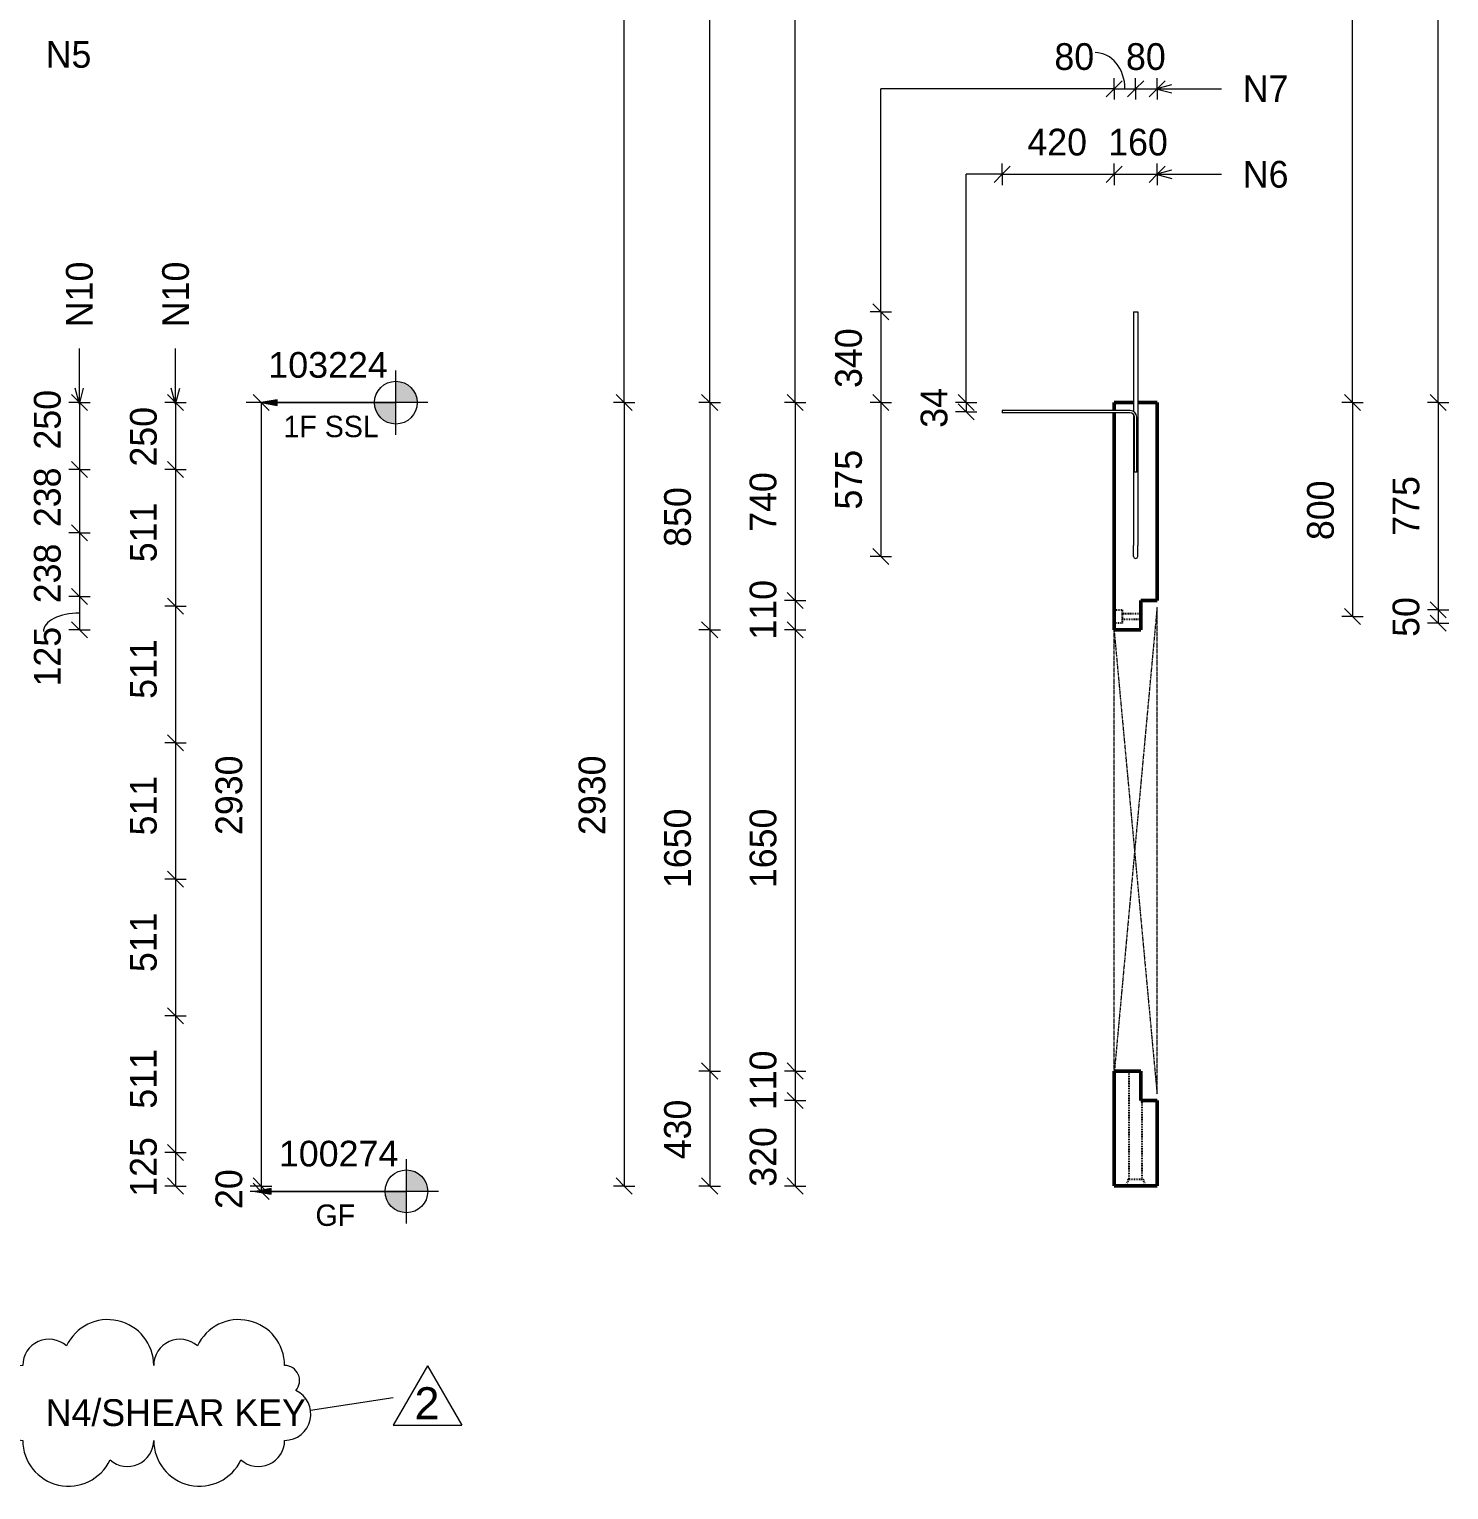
# Model space of a CAD drawing. Header units: millimetres. Extents: x 62878 to 76946, y 2133 to 10513.
# Drawn here: x 71218 to 76530, y 2133 to 7596 of the extents above; entities that cross this region are included whole.
import ezdxf

# ---------------------------------------------------------------- set-up
doc = ezdxf.new("R2010")
doc.units = ezdxf.units.MM
doc.linetypes.add('Dash', pattern=[6.36, 3.18, -3.18])
doc.linetypes.add('Overhead', pattern=[3.97, 2.38, -1.59])
for name, color, linetype, lineweight in [('A-ANNO-DIMS', 211, 'Continuous', 9), ('A-ANNO-DIMS-40', 211, 'Continuous', 9), ('A-DETL-MBND', 5, 'Continuous', 18), ('A-FLOR-OVHD', 1, 'Overhead', 18), ('A-WALL', 113, 'Continuous', 25), ('A-WALL-HDLN', 110, 'Dash', 25), ('G-ANNO-DIMS', 111, 'Continuous', 9), ('G-ANNO-REVC', 71, 'Continuous', 9), ('G-ANNO-REVC-IDEN', 71, 'Continuous', 9), ('G-ANNO-TEXT', 231, 'Continuous', 9), ('S-RBAR', 171, 'Continuous', 18)]:
    doc.layers.add(name, color=color, linetype=linetype, lineweight=lineweight)
doc.styles.add('Arial_1', font='arial.ttf', dxfattribs={"height": 96})
doc.styles.add('Arial_2', font='arial.ttf', dxfattribs={"height": 120})
doc.styles.add('Nirmala UI Semilight', font='NirmalaS.ttf', dxfattribs={"height": 100})
doc.styles.add('Nirmala UI Semilight_1', font='NirmalaS.ttf', dxfattribs={"height": 80})
doc.dimstyles.new('Diagonal_-_2_5mm_NI_UI', dxfattribs={"dimscale": 304.8, "dimtxt": 104.736395, "dimasz": 0.19685, "dimexe": 0.131234, "dimexo": 0.0625, "dimgap": 0.131234, "dimtad": 1, "dimdec": 4, "dimzin": 0, "dimdsep": 46, "dimtxsty": 'Nirmala UI Semilight', "dimblk1": 'OBLIQUE', "dimblk2": 'OBLIQUE', "dimsah": 1, "dimcen": 0.09, "dimazin": 0, "dimtfac": 1, "dimtdec": 4, "dimtix": 1, "dimtmove": 0, "dimatfit": 3, "dimfxl": 0.131234, "dimfxlon": 1, "dimtvp": 1, "dimtolj": 1, "dimtzin": 0, "dimarcsym": 2})
doc.dimstyles.new('Diagonal_-_2_5mm_NI_UI_1', dxfattribs={"dimscale": 304.8, "dimtxt": 104.736395, "dimasz": 0.19685, "dimexe": 0.131234, "dimexo": 0.0625, "dimgap": 0.131234, "dimtad": 1, "dimdec": 4, "dimzin": 0, "dimdsep": 46, "dimtxsty": 'Nirmala UI Semilight', "dimblk1": 'OBLIQUE', "dimblk2": 'OBLIQUE', "dimsah": 1, "dimcen": 0.09, "dimazin": 0, "dimtfac": 1, "dimtdec": 4, "dimtix": 1, "dimtmove": 1, "dimatfit": 3, "dimfxl": 0.131234, "dimfxlon": 1, "dimtvp": 1, "dimtolj": 1, "dimtzin": 0, "dimarcsym": 2})
doc.dimstyles.new('Diagonal_-_2_5mm_NI_UI_2', dxfattribs={"dimscale": 304.8, "dimtxt": 104.736395, "dimasz": 0.19685, "dimexe": 0.131234, "dimexo": 0.0625, "dimgap": 0.131234, "dimtad": 1, "dimdec": 4, "dimzin": 0, "dimdsep": 46, "dimtxsty": 'Nirmala UI Semilight', "dimblk1": 'OBLIQUE', "dimblk2": 'OBLIQUE', "dimsah": 1, "dimcen": 0.09, "dimazin": 0, "dimtfac": 1, "dimtdec": 4, "dimtix": 1, "dimtmove": 2, "dimatfit": 3, "dimfxl": 0.131234, "dimfxlon": 1, "dimtvp": 1, "dimtolj": 1, "dimtzin": 0, "dimarcsym": 2})

# ---------------------------------------------------------------- blocks, each defined once
blk = doc.blocks.new('DIMBLOCK74-Elevation Front')
at = {"layer": 'A-ANNO-DIMS-40'}
for p, q in [((71765.2, 6199.7), (71735.2, 6229.7)), ((71765.2, 6199.7), (71725.2, 6199.7)), ((71765.2, 6199.7), (71765.2, 5949.8)), ((71765.2, 6199.7), (71795.2, 6169.7)), ((71765.2, 6199.7), (71805.2, 6199.7)), ((71765.2, 5949.8), (71735.2, 5979.8)), ((71765.2, 5949.8), (71725.2, 5949.8)), ((71765.2, 5949.8), (71795.2, 5919.8)), ((71765.2, 5949.8), (71805.2, 5949.8))]:
    blk.add_line(p, q, dxfattribs=at)
at = {"layer": 'A-ANNO-DIMS-40', "color": 0, "insert": (71594.8, 5960.5), "char_height": 100, "width": 274.219, "attachment_point": 1, "rotation": 90, "line_spacing_factor": 1.142579, "style": 'Nirmala UI Semilight'}
blk.add_mtext('250', dxfattribs=at)
blk = doc.blocks.new('_Oblique')
at = {"color": 0, "linetype": 'ByBlock', "lineweight": -2}
blk.add_line((-0.5, -0.5), (0.5, 0.5), dxfattribs=at)
blk = doc.blocks.new('DIMBLOCK75-Elevation Front')
at = {"layer": 'A-ANNO-DIMS-40'}
for p, q in [((71765.2, 5949.8), (71735.2, 5979.8)), ((71765.2, 5949.8), (71725.2, 5949.8)), ((71765.2, 5949.8), (71765.2, 5438.8)), ((71765.2, 5949.8), (71795.2, 5919.8)), ((71765.2, 5949.8), (71805.2, 5949.8)), ((71765.2, 5438.8), (71735.2, 5468.8)), ((71765.2, 5438.8), (71725.2, 5438.8)), ((71765.2, 5438.8), (71795.2, 5408.8)), ((71765.2, 5438.8), (71805.2, 5438.8))]:
    blk.add_line(p, q, dxfattribs=at)
at = {"layer": 'A-ANNO-DIMS-40', "color": 0, "insert": (71594.8, 5602.8), "char_height": 100, "width": 219.375, "attachment_point": 1, "rotation": 90, "line_spacing_factor": 1.142579, "style": 'Nirmala UI Semilight'}
blk.add_mtext('511', dxfattribs=at)
blk = doc.blocks.new('DIMBLOCK76-Elevation Front')
at = {"layer": 'A-ANNO-DIMS-40'}
for p, q in [((71765.2, 5438.8), (71735.2, 5468.8)), ((71765.2, 5438.8), (71725.2, 5438.8)), ((71765.2, 5438.8), (71765.2, 4927.8)), ((71765.2, 5438.8), (71795.2, 5408.8)), ((71765.2, 5438.8), (71805.2, 5438.8)), ((71765.2, 4927.8), (71725.2, 4927.8)), ((71765.2, 4927.8), (71735.2, 4957.8)), ((71765.2, 4927.8), (71795.2, 4897.8)), ((71765.2, 4927.8), (71805.2, 4927.8))]:
    blk.add_line(p, q, dxfattribs=at)
at = {"layer": 'A-ANNO-DIMS-40', "color": 0, "insert": (71594.8, 5091.8), "char_height": 100, "width": 219.375, "attachment_point": 1, "rotation": 90, "line_spacing_factor": 1.142579, "style": 'Nirmala UI Semilight'}
blk.add_mtext('511', dxfattribs=at)
blk = doc.blocks.new('DIMBLOCK77-Elevation Front')
at = {"layer": 'A-ANNO-DIMS-40'}
for p, q in [((71765.2, 4927.8), (71725.2, 4927.8)), ((71765.2, 4927.8), (71735.2, 4957.8)), ((71765.2, 4927.8), (71765.2, 4416.8)), ((71765.2, 4927.8), (71795.2, 4897.8)), ((71765.2, 4927.8), (71805.2, 4927.8)), ((71765.2, 4416.8), (71735.2, 4446.8)), ((71765.2, 4416.8), (71725.2, 4416.8)), ((71765.2, 4416.8), (71795.2, 4386.8)), ((71765.2, 4416.8), (71805.2, 4416.8))]:
    blk.add_line(p, q, dxfattribs=at)
at = {"layer": 'A-ANNO-DIMS-40', "color": 0, "insert": (71594.8, 4580.8), "char_height": 100, "width": 219.375, "attachment_point": 1, "rotation": 90, "line_spacing_factor": 1.142579, "style": 'Nirmala UI Semilight'}
blk.add_mtext('511', dxfattribs=at)
blk = doc.blocks.new('DIMBLOCK78-Elevation Front')
at = {"layer": 'A-ANNO-DIMS-40'}
for p, q in [((71765.2, 4416.8), (71735.2, 4446.8)), ((71765.2, 4416.8), (71725.2, 4416.8)), ((71765.2, 4416.8), (71765.2, 3905.8)), ((71765.2, 4416.8), (71795.2, 4386.8)), ((71765.2, 4416.8), (71805.2, 4416.8)), ((71765.2, 3905.8), (71735.2, 3935.8)), ((71765.2, 3905.8), (71725.2, 3905.8)), ((71765.2, 3905.8), (71795.2, 3875.8)), ((71765.2, 3905.8), (71805.2, 3905.8))]:
    blk.add_line(p, q, dxfattribs=at)
at = {"layer": 'A-ANNO-DIMS-40', "color": 0, "insert": (71594.8, 4069.8), "char_height": 100, "width": 219.375, "attachment_point": 1, "rotation": 90, "line_spacing_factor": 1.142579, "style": 'Nirmala UI Semilight'}
blk.add_mtext('511', dxfattribs=at)
blk = doc.blocks.new('DIMBLOCK79-Elevation Front')
at = {"layer": 'A-ANNO-DIMS-40'}
for p, q in [((71765.2, 3905.8), (71735.2, 3935.8)), ((71765.2, 3905.8), (71725.2, 3905.8)), ((71765.2, 3905.8), (71765.2, 3394.8)), ((71765.2, 3905.8), (71795.2, 3875.8)), ((71765.2, 3905.8), (71805.2, 3905.8)), ((71765.2, 3394.8), (71725.2, 3394.8)), ((71765.2, 3394.8), (71735.2, 3424.8)), ((71765.2, 3394.8), (71795.2, 3364.8)), ((71765.2, 3394.8), (71805.2, 3394.8))]:
    blk.add_line(p, q, dxfattribs=at)
at = {"layer": 'A-ANNO-DIMS-40', "color": 0, "insert": (71594.8, 3558.8), "char_height": 100, "width": 219.375, "attachment_point": 1, "rotation": 90, "line_spacing_factor": 1.142579, "style": 'Nirmala UI Semilight'}
blk.add_mtext('511', dxfattribs=at)
blk = doc.blocks.new('DIMBLOCK80-Elevation Front')
at = {"layer": 'A-ANNO-DIMS-40'}
for p, q in [((71765.2, 3394.8), (71725.2, 3394.8)), ((71765.2, 3394.8), (71735.2, 3424.8)), ((71765.2, 3394.8), (71765.2, 3269.7)), ((71765.2, 3394.8), (71795.2, 3364.8)), ((71765.2, 3394.8), (71805.2, 3394.8)), ((71765.2, 3269.7), (71735.2, 3299.7)), ((71765.2, 3269.7), (71725.2, 3269.7)), ((71765.2, 3269.7), (71795.2, 3239.7)), ((71765.2, 3269.7), (71805.2, 3269.7))]:
    blk.add_line(p, q, dxfattribs=at)
at = {"layer": 'A-ANNO-DIMS-40', "color": 0, "insert": (71594.8, 3229.4), "char_height": 100, "width": 246.797, "attachment_point": 1, "rotation": 90, "line_spacing_factor": 1.142579, "style": 'Nirmala UI Semilight'}
blk.add_mtext('125', dxfattribs=at)
blk = doc.blocks.new('DIMBLOCK81-Elevation Front')
at = {"layer": 'A-ANNO-DIMS-40'}
for p, q in [((71405.8, 6199.7), (71375.8, 6229.7)), ((71405.8, 6199.7), (71365.8, 6199.7)), ((71405.8, 6199.7), (71405.8, 5949.8)), ((71405.8, 6199.7), (71435.8, 6169.7)), ((71405.8, 6199.7), (71445.8, 6199.7)), ((71405.8, 5949.8), (71375.8, 5979.8)), ((71405.8, 5949.8), (71365.8, 5949.8)), ((71405.8, 5949.8), (71435.8, 5919.8)), ((71405.8, 5949.8), (71445.8, 5949.8))]:
    blk.add_line(p, q, dxfattribs=at)
at = {"layer": 'A-ANNO-DIMS-40', "color": 0, "insert": (71235.3, 6024.1), "char_height": 100, "width": 274.219, "attachment_point": 1, "rotation": 90, "line_spacing_factor": 1.142579, "style": 'Nirmala UI Semilight'}
blk.add_mtext('250', dxfattribs=at)
blk = doc.blocks.new('DIMBLOCK82-Elevation Front')
at = {"layer": 'A-ANNO-DIMS-40'}
for p, q in [((71405.8, 5949.8), (71375.8, 5979.8)), ((71405.8, 5949.8), (71365.8, 5949.8)), ((71405.8, 5949.8), (71405.8, 5712.3)), ((71405.8, 5949.8), (71435.8, 5919.8)), ((71405.8, 5949.8), (71445.8, 5949.8)), ((71405.8, 5712.3), (71375.8, 5742.3)), ((71405.8, 5712.3), (71365.8, 5712.3)), ((71405.8, 5712.3), (71435.8, 5682.3)), ((71405.8, 5712.3), (71445.8, 5712.3))]:
    blk.add_line(p, q, dxfattribs=at)
at = {"layer": 'A-ANNO-DIMS-40', "color": 0, "insert": (71235.3, 5733.9), "char_height": 100, "width": 274.219, "attachment_point": 1, "rotation": 90, "line_spacing_factor": 1.142579, "style": 'Nirmala UI Semilight'}
blk.add_mtext('238', dxfattribs=at)
blk = doc.blocks.new('DIMBLOCK83-Elevation Front')
at = {"layer": 'A-ANNO-DIMS-40'}
for p, q in [((71405.8, 5712.3), (71375.8, 5742.3)), ((71405.8, 5712.3), (71365.8, 5712.3)), ((71405.8, 5712.3), (71405.8, 5474.8)), ((71405.8, 5712.3), (71435.8, 5682.3)), ((71405.8, 5712.3), (71445.8, 5712.3)), ((71405.8, 5474.8), (71365.8, 5474.8)), ((71405.8, 5474.8), (71375.8, 5504.8)), ((71405.8, 5474.8), (71435.8, 5444.8)), ((71405.8, 5474.8), (71445.8, 5474.8))]:
    blk.add_line(p, q, dxfattribs=at)
at = {"layer": 'A-ANNO-DIMS-40', "color": 0, "insert": (71235.3, 5449.2), "char_height": 100, "width": 274.219, "attachment_point": 1, "rotation": 90, "line_spacing_factor": 1.142579, "style": 'Nirmala UI Semilight'}
blk.add_mtext('238', dxfattribs=at)
blk = doc.blocks.new('DIMBLOCK84-Elevation Front')
at = {"layer": 'A-ANNO-DIMS-40'}
for p, q in [((71405.8, 5474.8), (71365.8, 5474.8)), ((71405.8, 5474.8), (71375.8, 5504.8)), ((71405.8, 5474.8), (71405.8, 5349.8)), ((71405.8, 5474.8), (71435.8, 5444.8)), ((71405.8, 5474.8), (71445.8, 5474.8)), ((71405.8, 5349.8), (71375.8, 5379.8)), ((71405.8, 5349.8), (71365.8, 5349.8)), ((71405.8, 5349.8), (71435.8, 5319.8)), ((71405.8, 5349.8), (71445.8, 5349.8))]:
    blk.add_line(p, q, dxfattribs=at)
blk.add_ellipse((71405.8, 5343.6), major_axis=(135.2, 0), ratio=0.50795, start_param=1.570796, end_param=3.141593, dxfattribs=at)
at = {"layer": 'A-ANNO-DIMS-40', "color": 0, "insert": (71235.3, 5137.9), "char_height": 100, "width": 246.797, "attachment_point": 1, "rotation": 90, "line_spacing_factor": 1.142579, "style": 'Nirmala UI Semilight'}
blk.add_mtext('125', dxfattribs=at)
blk = doc.blocks.new('DIMBLOCK85-Elevation Front')
at = {"layer": 'A-ANNO-DIMS-40'}
for p, q in [((72085.2, 6199.7), (72055.2, 6229.7)), ((72085.2, 6199.7), (72045.2, 6199.7)), ((72085.2, 6199.7), (72085.2, 3269.7)), ((72085.2, 6199.7), (72115.2, 6169.7)), ((72085.2, 6199.7), (72125.2, 6199.7)), ((72085.2, 3269.7), (72055.2, 3299.7)), ((72085.2, 3269.7), (72045.2, 3269.7)), ((72085.2, 3269.7), (72115.2, 3239.7)), ((72085.2, 3269.7), (72125.2, 3269.7))]:
    blk.add_line(p, q, dxfattribs=at)
at = {"layer": 'A-ANNO-DIMS-40', "color": 0, "insert": (71914.8, 4582.4), "char_height": 100, "width": 365.625, "attachment_point": 1, "rotation": 90, "line_spacing_factor": 1.142579, "style": 'Nirmala UI Semilight'}
blk.add_mtext('2930', dxfattribs=at)
blk = doc.blocks.new('DIMBLOCK86-Elevation Front')
at = {"layer": 'A-ANNO-DIMS-40'}
for p, q in [((72085.2, 3269.7), (72055.2, 3299.7)), ((72085.2, 3249.7), (72055.2, 3279.7)), ((72085.2, 3269.7), (72045.2, 3269.7)), ((72085.2, 3249.7), (72045.2, 3249.7)), ((72085.2, 3269.7), (72085.2, 3249.7)), ((72085.2, 3269.7), (72115.2, 3239.7)), ((72085.2, 3269.7), (72125.2, 3269.7)), ((72085.2, 3249.7), (72115.2, 3219.7)), ((72085.2, 3249.7), (72125.2, 3249.7))]:
    blk.add_line(p, q, dxfattribs=at)
at = {"layer": 'A-ANNO-DIMS-40', "color": 0, "insert": (71914.8, 3183.6), "char_height": 100, "width": 182.813, "attachment_point": 1, "rotation": 90, "line_spacing_factor": 1.142579, "style": 'Nirmala UI Semilight'}
blk.add_mtext('20', dxfattribs=at)
blk = doc.blocks.new('Spot Elevations - M_Spot Elevation - Target Filled-10609-Elevation Front')
at = {"layer": 'G-ANNO-DIMS'}
h = blk.add_hatch(color=256, dxfattribs=at)
edge = h.paths.add_edge_path()
edge.add_line((72589.8, 6199.7), (72669.8, 6199.7))
edge.add_arc((72589.8, 6199.7), 80, 0, 90)
edge.add_line((72589.8, 6279.7), (72589.8, 6199.7))
h = blk.add_hatch(color=256, dxfattribs=at)
edge = h.paths.add_edge_path()
edge.add_line((72589.8, 6199.7), (72509.8, 6199.7))
edge.add_arc((72589.8, 6199.7), 80, 180, 270)
edge.add_line((72589.8, 6119.7), (72589.8, 6199.7))
for p, q in [((72589.8, 6079.7), (72589.8, 6319.7)), ((72709.8, 6199.7), (72029.8, 6199.7))]:
    blk.add_line(p, q, dxfattribs=at)
blk.add_circle((72589.8, 6199.7), 80, dxfattribs=at)
blk = doc.blocks.new('Family - ___-5357887-Elevation Front')
at = {"layer": 'G-ANNO-REVC'}
for centre, radius, start, end in [((71512.1, 2598.4), 171.5, 0, 154.7912), ((72002.1, 2598.4), 171.5, 0, 154.7912), ((71291.6, 2598.4), 98, 48.1897, 180), ((71781.6, 2598.4), 98, 48.1897, 180), ((71193.6, 2500.4), 98, 90, 244.7912), ((72173.6, 2542.4), 56, 318.1897, 90), ((72173.6, 2416.4), 98, 270, 64.7912), ((71193.6, 2374.4), 56, 138.1897, 270), ((71365.1, 2318.4), 171.5, 180, 334.7912), ((71585.6, 2318.4), 98, 228.1897, 0), ((71855.1, 2318.4), 171.5, 180, 334.7912), ((72075.6, 2318.4), 98, 228.1897, 0)]:
    blk.add_arc(centre, radius, start, end, dxfattribs=at)
blk = doc.blocks.new('M_Revision Tag - M_Revision Tag-33754-Elevation Front')
at = {"layer": 'G-ANNO-REVC-IDEN'}
for p, q in [((72244.7, 9084.3), (72116.3, 8862.1)), ((72244.7, 9084.3), (72373, 8862.1)), ((72116.3, 8862.1), (72373, 8862.1))]:
    blk.add_line(p, q, dxfattribs=at)
blk = doc.blocks.new('DIMBLOCK102-Elevation Right')
at = {"layer": 'A-ANNO-DIMS-40'}
for p, q in [((75278.3, 7373.6), (75278.3, 7413.6)), ((75278.3, 7373.6), (75308.3, 7403.6)), ((75358.3, 7373.6), (75358.3, 7413.6)), ((75358.3, 7373.6), (75388.3, 7403.6)), ((75278.3, 7373.6), (75248.3, 7343.6)), ((75278.3, 7373.6), (75358.3, 7373.6)), ((75278.3, 7373.6), (75278.3, 7333.6)), ((75358.3, 7373.6), (75328.3, 7343.6)), ((75358.3, 7373.6), (75358.3, 7333.6))]:
    blk.add_line(p, q, dxfattribs=at)
blk.add_ellipse((75206.6, 7373.6), major_axis=(0, 135.2), ratio=0.826292, start_param=4.712389, end_param=6.283185, dxfattribs=at)
at = {"layer": 'A-ANNO-DIMS-40', "color": 0, "insert": (75054.2, 7544.1), "char_height": 100, "width": 182.813, "attachment_point": 1, "line_spacing_factor": 1.142579, "style": 'Nirmala UI Semilight'}
blk.add_mtext('80', dxfattribs=at)
blk = doc.blocks.new('DIMBLOCK103-Elevation Right')
at = {"layer": 'A-ANNO-DIMS-40'}
for p, q in [((75358.3, 7373.6), (75358.3, 7413.6)), ((75358.3, 7373.6), (75388.3, 7403.6)), ((75438.3, 7373.6), (75438.3, 7413.6)), ((75438.3, 7373.6), (75468.3, 7403.6)), ((75358.3, 7373.6), (75328.3, 7343.6)), ((75358.3, 7373.6), (75438.3, 7373.6)), ((75358.3, 7373.6), (75358.3, 7333.6)), ((75438.3, 7373.6), (75408.3, 7343.6)), ((75438.3, 7373.6), (75438.3, 7333.6))]:
    blk.add_line(p, q, dxfattribs=at)
at = {"layer": 'A-ANNO-DIMS-40', "color": 0, "insert": (75322.1, 7544.1), "char_height": 100, "width": 182.813, "attachment_point": 1, "line_spacing_factor": 1.142579, "style": 'Nirmala UI Semilight'}
blk.add_mtext('80', dxfattribs=at)
blk = doc.blocks.new('DIMBLOCK104-Elevation Right')
at = {"layer": 'A-ANNO-DIMS-40'}
for p, q in [((74858.3, 7053.6), (74828.3, 7023.6)), ((74858.3, 7053.6), (74858.3, 7093.6)), ((74858.3, 7053.6), (74888.3, 7083.6)), ((74858.3, 7053.6), (75278.3, 7053.6)), ((74858.3, 7053.6), (74858.3, 7013.6)), ((75278.3, 7053.6), (75248.3, 7023.6)), ((75278.3, 7053.6), (75278.3, 7093.6)), ((75278.3, 7053.6), (75308.3, 7083.6)), ((75278.3, 7053.6), (75278.3, 7013.6))]:
    blk.add_line(p, q, dxfattribs=at)
at = {"layer": 'A-ANNO-DIMS-40', "color": 0, "insert": (74953.1, 7224.1), "char_height": 100, "width": 276.504, "attachment_point": 1, "line_spacing_factor": 1.142579, "style": 'Nirmala UI Semilight'}
blk.add_mtext('420', dxfattribs=at)
blk = doc.blocks.new('DIMBLOCK105-Elevation Right')
at = {"layer": 'A-ANNO-DIMS-40'}
for p, q in [((75278.3, 7053.6), (75248.3, 7023.6)), ((75278.3, 7053.6), (75278.3, 7093.6)), ((75278.3, 7053.6), (75308.3, 7083.6)), ((75278.3, 7053.6), (75438.3, 7053.6)), ((75278.3, 7053.6), (75278.3, 7013.6)), ((75438.3, 7053.6), (75408.3, 7023.6)), ((75438.3, 7053.6), (75438.3, 7093.6)), ((75438.3, 7053.6), (75468.3, 7083.6)), ((75438.3, 7053.6), (75438.3, 7013.6))]:
    blk.add_line(p, q, dxfattribs=at)
at = {"layer": 'A-ANNO-DIMS-40', "color": 0, "insert": (75255.5, 7224.1), "char_height": 100, "width": 246.797, "attachment_point": 1, "line_spacing_factor": 1.142579, "style": 'Nirmala UI Semilight'}
blk.add_mtext('160', dxfattribs=at)
blk = doc.blocks.new('DIMBLOCK106-Elevation Right')
at = {"layer": 'A-ANNO-DIMS-40'}
for p, q in [((73444.2, 6199.7), (73414.2, 6229.7)), ((73444.2, 6199.7), (73404.2, 6199.7)), ((73444.2, 6199.7), (73444.2, 3269.7)), ((73444.2, 6199.7), (73474.2, 6169.7)), ((73444.2, 6199.7), (73484.2, 6199.7)), ((73444.2, 3269.7), (73414.2, 3299.7)), ((73444.2, 3269.7), (73404.2, 3269.7)), ((73444.2, 3269.7), (73474.2, 3239.7)), ((73444.2, 3269.7), (73484.2, 3269.7))]:
    blk.add_line(p, q, dxfattribs=at)
at = {"layer": 'A-ANNO-DIMS-40', "color": 0, "insert": (73273.7, 4582.4), "char_height": 100, "width": 365.625, "attachment_point": 1, "rotation": 90, "line_spacing_factor": 1.142579, "style": 'Nirmala UI Semilight'}
blk.add_mtext('2930', dxfattribs=at)
blk = doc.blocks.new('DIMBLOCK107-Elevation Right')
at = {"layer": 'A-ANNO-DIMS-40'}
for p, q in [((73764.2, 6199.7), (73734.2, 6229.7)), ((73764.2, 6199.7), (73724.2, 6199.7)), ((73764.2, 6199.7), (73764.2, 5349.7)), ((73764.2, 6199.7), (73794.2, 6169.7)), ((73764.2, 6199.7), (73804.2, 6199.7)), ((73764.2, 5349.7), (73734.2, 5379.7)), ((73764.2, 5349.7), (73724.2, 5349.7)), ((73764.2, 5349.7), (73794.2, 5319.7)), ((73764.2, 5349.7), (73804.2, 5349.7))]:
    blk.add_line(p, q, dxfattribs=at)
at = {"layer": 'A-ANNO-DIMS-40', "color": 0, "insert": (73593.7, 5660.5), "char_height": 100, "width": 274.219, "attachment_point": 1, "rotation": 90, "line_spacing_factor": 1.142579, "style": 'Nirmala UI Semilight'}
blk.add_mtext('850', dxfattribs=at)
blk = doc.blocks.new('DIMBLOCK108-Elevation Right')
at = {"layer": 'A-ANNO-DIMS-40'}
for p, q in [((73764.2, 5349.7), (73734.2, 5379.7)), ((73764.2, 5349.7), (73724.2, 5349.7)), ((73764.2, 5349.7), (73764.2, 3699.8)), ((73764.2, 5349.7), (73794.2, 5319.7)), ((73764.2, 5349.7), (73804.2, 5349.7)), ((73764.2, 3699.8), (73734.2, 3729.8)), ((73764.2, 3699.8), (73724.2, 3699.8)), ((73764.2, 3699.8), (73794.2, 3669.8)), ((73764.2, 3699.8), (73804.2, 3699.8))]:
    blk.add_line(p, q, dxfattribs=at)
at = {"layer": 'A-ANNO-DIMS-40', "color": 0, "insert": (73593.7, 4383.8), "char_height": 100, "width": 338.203, "attachment_point": 1, "rotation": 90, "line_spacing_factor": 1.142579, "style": 'Nirmala UI Semilight'}
blk.add_mtext('1650', dxfattribs=at)
blk = doc.blocks.new('DIMBLOCK109-Elevation Right')
at = {"layer": 'A-ANNO-DIMS-40'}
for p, q in [((73764.2, 3699.8), (73734.2, 3729.8)), ((73764.2, 3699.8), (73724.2, 3699.8)), ((73764.2, 3699.8), (73764.2, 3269.7)), ((73764.2, 3699.8), (73794.2, 3669.8)), ((73764.2, 3699.8), (73804.2, 3699.8)), ((73764.2, 3269.7), (73734.2, 3299.7)), ((73764.2, 3269.7), (73724.2, 3269.7)), ((73764.2, 3269.7), (73794.2, 3239.7)), ((73764.2, 3269.7), (73804.2, 3269.7))]:
    blk.add_line(p, q, dxfattribs=at)
at = {"layer": 'A-ANNO-DIMS-40', "color": 0, "insert": (73593.7, 3369.5), "char_height": 100, "width": 276.504, "attachment_point": 1, "rotation": 90, "line_spacing_factor": 1.142579, "style": 'Nirmala UI Semilight'}
blk.add_mtext('430', dxfattribs=at)
blk = doc.blocks.new('DIMBLOCK110-Elevation Right')
at = {"layer": 'A-ANNO-DIMS-40'}
for p, q in [((74084.2, 6199.7), (74054.2, 6229.7)), ((74084.2, 6199.7), (74044.2, 6199.7)), ((74084.2, 6199.7), (74084.2, 5459.7)), ((74084.2, 6199.7), (74114.2, 6169.7)), ((74084.2, 6199.7), (74124.2, 6199.7)), ((74084.2, 5459.7), (74054.2, 5489.7)), ((74084.2, 5459.7), (74044.2, 5459.7)), ((74084.2, 5459.7), (74114.2, 5429.7)), ((74084.2, 5459.7), (74124.2, 5459.7))]:
    blk.add_line(p, q, dxfattribs=at)
at = {"layer": 'A-ANNO-DIMS-40', "color": 0, "insert": (73913.7, 5716.4), "char_height": 100, "width": 271.934, "attachment_point": 1, "rotation": 90, "line_spacing_factor": 1.142579, "style": 'Nirmala UI Semilight'}
blk.add_mtext('740', dxfattribs=at)
blk = doc.blocks.new('DIMBLOCK111-Elevation Right')
at = {"layer": 'A-ANNO-DIMS-40'}
for p, q in [((74084.2, 5459.7), (74054.2, 5489.7)), ((74084.2, 5459.7), (74044.2, 5459.7)), ((74084.2, 5459.7), (74084.2, 5349.7)), ((74084.2, 5459.7), (74114.2, 5429.7)), ((74084.2, 5459.7), (74124.2, 5459.7)), ((74084.2, 5349.7), (74054.2, 5379.7)), ((74084.2, 5349.7), (74044.2, 5349.7)), ((74084.2, 5349.7), (74114.2, 5319.7)), ((74084.2, 5349.7), (74124.2, 5349.7))]:
    blk.add_line(p, q, dxfattribs=at)
at = {"layer": 'A-ANNO-DIMS-40', "color": 0, "insert": (73913.7, 5313.3), "char_height": 100, "width": 219.375, "attachment_point": 1, "rotation": 90, "line_spacing_factor": 1.142579, "style": 'Nirmala UI Semilight'}
blk.add_mtext('110', dxfattribs=at)
blk = doc.blocks.new('DIMBLOCK112-Elevation Right')
at = {"layer": 'A-ANNO-DIMS-40'}
for p, q in [((74084.2, 5349.7), (74054.2, 5379.7)), ((74084.2, 5349.7), (74044.2, 5349.7)), ((74084.2, 5349.7), (74084.2, 3699.8)), ((74084.2, 5349.7), (74114.2, 5319.7)), ((74084.2, 5349.7), (74124.2, 5349.7)), ((74084.2, 3699.8), (74054.2, 3729.8)), ((74084.2, 3699.8), (74044.2, 3699.8)), ((74084.2, 3699.8), (74114.2, 3669.8)), ((74084.2, 3699.8), (74124.2, 3699.8))]:
    blk.add_line(p, q, dxfattribs=at)
at = {"layer": 'A-ANNO-DIMS-40', "color": 0, "insert": (73913.7, 4383.8), "char_height": 100, "width": 338.203, "attachment_point": 1, "rotation": 90, "line_spacing_factor": 1.142579, "style": 'Nirmala UI Semilight'}
blk.add_mtext('1650', dxfattribs=at)
blk = doc.blocks.new('DIMBLOCK113-Elevation Right')
at = {"layer": 'A-ANNO-DIMS-40'}
for p, q in [((74084.2, 3699.8), (74054.2, 3729.8)), ((74084.2, 3699.8), (74044.2, 3699.8)), ((74084.2, 3699.8), (74084.2, 3589.8)), ((74084.2, 3699.8), (74114.2, 3669.8)), ((74084.2, 3699.8), (74124.2, 3699.8)), ((74084.2, 3589.8), (74054.2, 3619.8)), ((74084.2, 3589.8), (74044.2, 3589.8)), ((74084.2, 3589.8), (74114.2, 3559.8)), ((74084.2, 3589.8), (74124.2, 3589.8))]:
    blk.add_line(p, q, dxfattribs=at)
at = {"layer": 'A-ANNO-DIMS-40', "color": 0, "insert": (73913.7, 3553.3), "char_height": 100, "width": 219.375, "attachment_point": 1, "rotation": 90, "line_spacing_factor": 1.142579, "style": 'Nirmala UI Semilight'}
blk.add_mtext('110', dxfattribs=at)
blk = doc.blocks.new('DIMBLOCK114-Elevation Right')
at = {"layer": 'A-ANNO-DIMS-40'}
for p, q in [((74084.2, 3589.8), (74054.2, 3619.8)), ((74084.2, 3589.8), (74044.2, 3589.8)), ((74084.2, 3589.8), (74084.2, 3269.7)), ((74084.2, 3589.8), (74114.2, 3559.8)), ((74084.2, 3589.8), (74124.2, 3589.8)), ((74084.2, 3269.7), (74054.2, 3299.7)), ((74084.2, 3269.7), (74044.2, 3269.7)), ((74084.2, 3269.7), (74114.2, 3239.7)), ((74084.2, 3269.7), (74124.2, 3269.7))]:
    blk.add_line(p, q, dxfattribs=at)
at = {"layer": 'A-ANNO-DIMS-40', "color": 0, "insert": (73913.7, 3266.9), "char_height": 100, "width": 274.219, "attachment_point": 1, "rotation": 90, "line_spacing_factor": 1.142579, "style": 'Nirmala UI Semilight'}
blk.add_mtext('320', dxfattribs=at)
blk = doc.blocks.new('DIMBLOCK115-Elevation Right')
at = {"layer": 'A-ANNO-DIMS-40'}
for p, q in [((74724.2, 6199.7), (74694.2, 6229.7)), ((74724.2, 6199.7), (74684.2, 6199.7)), ((74724.2, 6165.7), (74694.2, 6195.7)), ((74724.2, 6199.7), (74724.2, 6165.7)), ((74724.2, 6199.7), (74754.2, 6169.7)), ((74724.2, 6199.7), (74764.2, 6199.7)), ((74724.2, 6165.7), (74684.2, 6165.7)), ((74724.2, 6165.7), (74754.2, 6135.7)), ((74724.2, 6165.7), (74764.2, 6165.7))]:
    blk.add_line(p, q, dxfattribs=at)
at = {"layer": 'A-ANNO-DIMS-40', "color": 0, "insert": (74553.7, 6105.6), "char_height": 100, "width": 185.098, "attachment_point": 1, "rotation": 90, "line_spacing_factor": 1.142579, "style": 'Nirmala UI Semilight'}
blk.add_mtext('34', dxfattribs=at)
blk = doc.blocks.new('DIMBLOCK118-Elevation Right')
at = {"layer": 'A-ANNO-DIMS-40'}
for p, q in [((76170.2, 6199.7), (76140.2, 6229.7)), ((76170.2, 6199.7), (76130.2, 6199.7)), ((76170.2, 6199.7), (76170.2, 5399.7)), ((76170.2, 6199.7), (76200.2, 6169.7)), ((76170.2, 6199.7), (76210.2, 6199.7)), ((76170.2, 5399.7), (76140.2, 5429.7)), ((76170.2, 5399.7), (76130.2, 5399.7)), ((76170.2, 5399.7), (76200.2, 5369.7)), ((76170.2, 5399.7), (76210.2, 5399.7))]:
    blk.add_line(p, q, dxfattribs=at)
at = {"layer": 'A-ANNO-DIMS-40', "color": 0, "insert": (75999.7, 5685.5), "char_height": 100, "width": 274.219, "attachment_point": 1, "rotation": 90, "line_spacing_factor": 1.142579, "style": 'Nirmala UI Semilight'}
blk.add_mtext('800', dxfattribs=at)
blk = doc.blocks.new('DIMBLOCK119-Elevation Right')
at = {"layer": 'A-ANNO-DIMS-40'}
for p, q in [((76490.2, 6199.7), (76460.2, 6229.7)), ((76490.2, 6199.7), (76450.2, 6199.7)), ((76490.2, 6199.7), (76490.2, 5424.7)), ((76490.2, 6199.7), (76520.2, 6169.7)), ((76490.2, 6199.7), (76530.2, 6199.7)), ((76490.2, 5424.7), (76450.2, 5424.7)), ((76490.2, 5424.7), (76460.2, 5454.7)), ((76490.2, 5424.7), (76520.2, 5394.7)), ((76490.2, 5424.7), (76530.2, 5424.7))]:
    blk.add_line(p, q, dxfattribs=at)
at = {"layer": 'A-ANNO-DIMS-40', "color": 0, "insert": (76319.7, 5701.8), "char_height": 100, "width": 265.078, "attachment_point": 1, "rotation": 90, "line_spacing_factor": 1.142579, "style": 'Nirmala UI Semilight'}
blk.add_mtext('775', dxfattribs=at)
blk = doc.blocks.new('DIMBLOCK120-Elevation Right')
at = {"layer": 'A-ANNO-DIMS-40'}
for p, q in [((76490.2, 5424.7), (76450.2, 5424.7)), ((76490.2, 5424.7), (76460.2, 5454.7)), ((76490.2, 5424.7), (76490.2, 5374.7)), ((76490.2, 5424.7), (76520.2, 5394.7)), ((76490.2, 5424.7), (76530.2, 5424.7)), ((76490.2, 5374.7), (76450.2, 5374.7)), ((76490.2, 5374.7), (76460.2, 5404.7)), ((76490.2, 5374.7), (76520.2, 5344.7)), ((76490.2, 5374.7), (76530.2, 5374.7))]:
    blk.add_line(p, q, dxfattribs=at)
at = {"layer": 'A-ANNO-DIMS-40', "color": 0, "insert": (76319.7, 5323.6), "char_height": 100, "width": 182.813, "attachment_point": 1, "rotation": 90, "line_spacing_factor": 1.142579, "style": 'Nirmala UI Semilight'}
blk.add_mtext('50', dxfattribs=at)
blk = doc.blocks.new('DIMBLOCK121-Elevation Right')
at = {"layer": 'A-ANNO-DIMS-40'}
for p, q in [((74404.2, 6539.8), (74374.2, 6569.8)), ((74404.2, 6539.8), (74364.2, 6539.8)), ((74404.2, 6539.8), (74404.2, 6199.7)), ((74404.2, 6539.8), (74434.2, 6509.8)), ((74404.2, 6539.8), (74444.2, 6539.8)), ((74404.2, 6199.7), (74374.2, 6229.7)), ((74404.2, 6199.7), (74364.2, 6199.7)), ((74404.2, 6199.7), (74434.2, 6169.7)), ((74404.2, 6199.7), (74444.2, 6199.7))]:
    blk.add_line(p, q, dxfattribs=at)
at = {"layer": 'A-ANNO-DIMS-40', "color": 0, "insert": (74233.7, 6254.5), "char_height": 100, "width": 276.504, "attachment_point": 1, "rotation": 90, "line_spacing_factor": 1.142579, "style": 'Nirmala UI Semilight'}
blk.add_mtext('340', dxfattribs=at)
blk = doc.blocks.new('DIMBLOCK122-Elevation Right')
at = {"layer": 'A-ANNO-DIMS-40'}
for p, q in [((74404.2, 6199.7), (74374.2, 6229.7)), ((74404.2, 6199.7), (74364.2, 6199.7)), ((74404.2, 6199.7), (74404.2, 5624.7)), ((74404.2, 6199.7), (74434.2, 6169.7)), ((74404.2, 6199.7), (74444.2, 6199.7)), ((74404.2, 5624.7), (74374.2, 5654.7)), ((74404.2, 5624.7), (74364.2, 5624.7)), ((74404.2, 5624.7), (74434.2, 5594.7)), ((74404.2, 5624.7), (74444.2, 5624.7))]:
    blk.add_line(p, q, dxfattribs=at)
at = {"layer": 'A-ANNO-DIMS-40', "color": 0, "insert": (74233.7, 5799.9), "char_height": 100, "width": 269.649, "attachment_point": 1, "rotation": 90, "line_spacing_factor": 1.142579, "style": 'Nirmala UI Semilight'}
blk.add_mtext('575', dxfattribs=at)

msp = doc.modelspace()

# ---------------------------------------------------------------- hatches: boundary and pattern name
at = {"layer": 'G-ANNO-DIMS'}
for points in [[(72085.23195, 6199.75), (72145.23195, 6189.17038), (72145.23195, 6210.32962)], [(72063.04259, 3249.75), (72123.04259, 3239.17038), (72123.04259, 3260.32962)]]:
    msp.add_hatch(color=256, dxfattribs=at).paths.add_polyline_path(points)

# ---------------------------------------------------------------- linework, layer by layer
at = {"layer": 'A-DETL-MBND'}
for p, q in [((73444.18834, 6199.75), (73444.18834, 8653.60264)), ((73764.18834, 6199.75), (73764.18834, 8653.60264)), ((74084.18834, 6199.75), (74084.18834, 8333.60264)), ((76490.19567, 6199.75), (76490.19567, 8019.75)), ((76170.19567, 6199.75), (76170.19567, 7699.75)), ((74404.18834, 6539.75), (74404.18834, 7373.60264)), ((75278.3034, 7373.60264), (74404.18834, 7373.60264)), ((74724.18834, 6199.75), (74724.18834, 7053.60264)), ((74858.3034, 7053.60264), (74724.18834, 7053.60264)), ((75350.3034, 6539.75), (75366.3034, 6539.75)), ((72085.23195, 6199.75), (72223.04259, 6199.75)), ((72063.04259, 3249.75), (72223.04259, 3249.75))]:
    msp.add_line(p, q, dxfattribs=at)
at = {"layer": 'A-FLOR-OVHD'}
for p, q in [((75438.3034, 5434.75), (75277.14011, 3682.5049)), ((75438.3034, 3614.75), (75438.3034, 5434.75)), ((75277.14011, 5352.29177), (75438.3034, 3614.75)), ((75277.14011, 5352.29177), (75277.14011, 3682.5049))]:
    msp.add_line(p, q, dxfattribs=at)
at = {"layer": 'A-WALL', "lineweight": 50}
for p, q in [((75278.3034, 6199.75), (75278.3034, 6169.75)), ((75350.3034, 6199.75), (75278.3034, 6199.75)), ((75438.3034, 6199.75), (75366.3034, 6199.75)), ((75438.3034, 5459.75), (75438.3034, 6199.75)), ((75278.3034, 6161.75), (75278.3034, 5349.75)), ((75378.3034, 5349.75), (75378.3034, 5459.75)), ((75378.3034, 5459.75), (75438.3034, 5459.75)), ((75278.3034, 5349.75), (75378.3034, 5349.75)), ((75278.3034, 3699.75), (75278.3034, 3269.75)), ((75378.3034, 3699.75), (75278.3034, 3699.75)), ((75378.3034, 3589.75), (75378.3034, 3699.75)), ((75438.3034, 3589.75), (75378.3034, 3589.75)), ((75438.3034, 3269.75), (75438.3034, 3589.75)), ((75278.3034, 3269.75), (75438.3034, 3269.75))]:
    msp.add_line(p, q, dxfattribs=at)
at = {"layer": 'A-WALL-HDLN'}
for p, q in [((75278.3034, 5424.75), (75308.3034, 5424.75)), ((75308.3034, 5424.75), (75308.3034, 5409.79961)), ((75378.3034, 5409.75), (75308.3034, 5409.75)), ((75308.3034, 5409.75), (75308.3034, 5389.75)), ((75308.3034, 5374.75), (75278.3034, 5374.75)), ((75308.3034, 5389.75), (75378.3034, 5389.75)), ((75308.3034, 5389.70039), (75308.3034, 5374.75)), ((75333.3034, 3699.75), (75333.3034, 3294.75)), ((75383.3034, 3294.75), (75383.3034, 3589.75)), ((75330.8034, 3294.75), (75320.8034, 3269.75)), ((75330.8034, 3294.75), (75333.25379, 3294.75)), ((75333.3034, 3294.75), (75383.3034, 3294.75)), ((75383.35301, 3294.75), (75385.8034, 3294.75)), ((75385.8034, 3294.75), (75395.8034, 3269.75))]:
    msp.add_line(p, q, dxfattribs=at)
at = {"layer": 'G-ANNO-DIMS'}
for p, q in [((72145.23195, 6210.32962), (72085.23195, 6199.75)), ((72085.23195, 6199.75), (72145.23195, 6189.17038)), ((72085.23195, 6199.75), (72167.64457, 6199.75)), ((72145.23195, 6189.17038), (72145.23195, 6210.32962)), ((72167.64457, 6199.75), (72589.79154, 6199.75)), ((72123.04259, 3260.32962), (72063.04259, 3249.75)), ((72063.04259, 3249.75), (72123.04259, 3239.17038)), ((72063.04259, 3249.75), (72167.37323, 3249.75)), ((72123.04259, 3239.17038), (72123.04259, 3260.32962)), ((72167.37323, 3249.75), (72629.17432, 3249.75))]:
    msp.add_line(p, q, dxfattribs=at)
at = {"layer": 'G-ANNO-REVC-IDEN'}
msp.add_line((72270.50537, 2431.21272), (72579.44814, 2478.60141), dxfattribs=at)
at = {"layer": 'G-ANNO-TEXT', "color": 7}
for p, q in [((75434.10843, 7373.90025), (75494.10843, 7389.9772)), ((75434.10843, 7373.90025), (75494.10843, 7357.8233)), ((75434.10843, 7373.90025), (75679.34051, 7373.90025)), ((75434.10843, 7053.90025), (75494.10843, 7069.9772)), ((75434.10843, 7053.90025), (75494.10843, 7037.8233)), ((75434.10843, 7053.90025), (75679.34051, 7053.90025)), ((71405.35639, 6193.90083), (71405.35639, 6401.88643)), ((71765.35639, 6193.90083), (71765.35639, 6401.88643)), ((71405.35639, 6193.90083), (71389.27943, 6253.90083)), ((71405.35639, 6193.90083), (71421.43334, 6253.90083)), ((71765.35639, 6193.90083), (71749.27943, 6253.90083)), ((71765.35639, 6193.90083), (71781.43334, 6253.90083))]:
    msp.add_line(p, q, dxfattribs=at)
at = {"layer": 'S-RBAR'}
for p, q in [((75350.3034, 6539.75), (75350.3034, 6166.53461)), ((75350.3034, 6539.75), (75366.3034, 6539.75)), ((75366.3034, 6539.75), (75366.3034, 5664.75)), ((75338.3034, 6169.75), (74858.3034, 6169.75)), ((74858.3034, 6169.75), (74858.3034, 6161.75)), ((75338.3034, 6161.75), (74858.3034, 6161.75)), ((75350.3034, 6156.16932), (75350.3034, 5664.75)), ((75354.3034, 5939.75), (75354.3034, 6145.75)), ((75362.3034, 5939.75), (75362.3034, 6145.75)), ((75362.3034, 5939.75), (75354.3034, 5939.75)), ((75350.3034, 5624.75), (75350.3034, 5664.75)), ((75366.3034, 5624.75), (75366.3034, 5664.75))]:
    msp.add_line(p, q, dxfattribs=at)
for centre, radius, start, end in [((75338.3034, 6145.75), 24, 360, 90), ((75338.3034, 6145.75), 16, 0, 90), ((75358.3034, 5624.75), 8, 180, 195), ((75358.3034, 5624.75), 8, 180, 0)]:
    msp.add_arc(centre, radius, start, end, dxfattribs=at)

# ---------------------------------------------------------------- block references
at = {"layer": 'G-ANNO-DIMS'}
for p in [(0, 0), (39.38278, -2950)]:
    msp.add_blockref('Spot Elevations - M_Spot Elevation - Target Filled-10609-Elevation Front', p, dxfattribs=at)
at = {"layer": 'G-ANNO-REVC'}
msp.add_blockref('Family - ___-5357887-Elevation Front', (0, 0), dxfattribs=at)
at = {"layer": 'G-ANNO-REVC-IDEN'}
msp.add_blockref('M_Revision Tag - M_Revision Tag-33754-Elevation Front', (463.10519, -6487.2344), dxfattribs=at)

# ---------------------------------------------------------------- texts
at = {"layer": 'G-ANNO-REVC-IDEN', "insert": (72659.6645, 2517.06861), "char_height": 120, "width": 115.443, "attachment_point": 1, "style": 'Arial_2'}
msp.add_mtext('2', dxfattribs=at)
at = {"layer": 'G-ANNO-TEXT', "color": 7, "attachment_point": 1}
for s, insert, char_height, width, style in [('N5', (71279.40771, 7552.36839), 100, 214.85225, 'Nirmala UI Semilight'), ('N7', (75759.34051, 7423.90025), 100, 211.6455, 'Nirmala UI Semilight'), ('N6', (75759.34051, 7103.90025), 100, 214.85225, 'Nirmala UI Semilight'), ('1F SSL', (72169.07402, 6150.51661), 80, 362.36275, 'Nirmala UI Semilight_1'), ('GF', (72289.07402, 3200.51661), 80, 160.3375, 'Nirmala UI Semilight_1'), ('N4/SHEAR KEY', (71279.40771, 2472.17193), 100, 1103.122, 'Nirmala UI Semilight')]:
    msp.add_mtext(s, dxfattribs=dict(at, insert=insert, char_height=char_height, width=width, style=style))
at = {"layer": 'G-ANNO-TEXT', "color": 7, "char_height": 100, "width": 278.98725, "attachment_point": 1, "rotation": 90, "style": 'Nirmala UI Semilight'}
for insert in [(71355.35639, 6481.88643), (71715.35639, 6481.88643)]:
    msp.add_mtext('N10', dxfattribs=dict(at, insert=insert))

# ---------------------------------------------------------------- dimensions: what is measured, and where the dimension line sits
at = {"layer": 'A-ANNO-DIMS'}
dim = msp.add_linear_dim(base=(75358.3034, 7373.60264), p1=(75278.3034, 7333.60264), p2=(75358.3034, 7333.60264), dimstyle='Diagonal_-_2_5mm_NI_UI_1', override={"dimpost": '<>', "dimfxl": 80}, dxfattribs=at)
dim.commit()
dim.dimension.update_dxf_attribs({"geometry": 'DIMBLOCK102-Elevation Right', "text_midpoint": (75145.63881, 7477.40475), "dimtype": 160})
for base, p1, p2, override, picture, middle in [((75438.3034, 7373.60264), (75358.3034, 7333.60264), (75438.3034, 7333.60264), {"dimpost": '<>', "dimfxl": 80}, 'DIMBLOCK103-Elevation Right', (75398.3034, 7465.27628)), ((75278.3034, 7053.60264), (74858.3034, 7013.60264), (75278.3034, 7013.60264), {"dimpost": '<>', "dimfxl": 420}, 'DIMBLOCK104-Elevation Right', (75068.3034, 7145.27628)), ((75438.3034, 7053.60264), (75278.3034, 7013.60264), (75438.3034, 7013.60264), {"dimpost": '<>', "dimfxl": 160}, 'DIMBLOCK105-Elevation Right', (75358.3034, 7145.59009))]:
    dim = msp.add_linear_dim(base=base, p1=p1, p2=p2, dimstyle='Diagonal_-_2_5mm_NI_UI', override=override, dxfattribs=at)
    dim.commit()
    dim.dimension.update_dxf_attribs({"geometry": picture, "text_midpoint": middle})
for base, p1, p2, override, picture, middle in [((74404.18834, 6199.75), (74444.18834, 6539.75), (74444.18834, 6199.75), {"dimpost": '<>', "dimfxl": 340}, 'DIMBLOCK121-Elevation Right', (74312.47984, 6369.75)), ((74724.18834, 6165.75), (74764.18834, 6199.75), (74764.18834, 6165.75), {"dimpost": '<>', "dimfxl": 34}, 'DIMBLOCK115-Elevation Right', (74632.47984, 6182.75)), ((71765.23195, 5949.75), (71725.23195, 6199.75), (71725.23195, 5949.75), {"dimpost": '<>', "dimfxl": 250}, 'DIMBLOCK74-Elevation Front', (71673.55831, 6074.75)), ((72085.23195, 3269.75), (72045.23195, 6199.75), (72045.23195, 3269.75), {"dimpost": '<>', "dimfxl": 2930}, 'DIMBLOCK85-Elevation Front', (71993.52344, 4734.75)), ((73444.18834, 3269.75), (73484.18834, 6199.75), (73484.18834, 3269.75), {"dimpost": '<>', "dimfxl": 2930}, 'DIMBLOCK106-Elevation Right', (73352.47984, 4734.75)), ((73764.18834, 5349.75), (73804.18834, 6199.75), (73804.18834, 5349.75), {"dimpost": '<>', "dimfxl": 850}, 'DIMBLOCK107-Elevation Right', (73672.5147, 5774.75)), ((74084.18834, 5459.75), (74124.18834, 6199.75), (74124.18834, 5459.75), {"dimpost": '<>', "dimfxl": 740}, 'DIMBLOCK110-Elevation Right', (73992.5147, 5829.75)), ((74404.18834, 5624.75), (74444.18834, 6199.75), (74444.18834, 5624.75), {"dimpost": '<>', "dimfxl": 575}, 'DIMBLOCK122-Elevation Right', (74313.35152, 5912.25)), ((76170.19567, 5399.75), (76130.19567, 6199.75), (76130.19567, 5399.75), {"dimpost": '<>', "dimfxl": 800}, 'DIMBLOCK118-Elevation Right', (76078.52203, 5799.75)), ((76490.19567, 5424.75), (76450.19567, 6199.75), (76450.19567, 5424.75), {"dimpost": '<>', "dimfxl": 775}, 'DIMBLOCK119-Elevation Right', (76399.35885, 5812.25)), ((71765.23195, 5438.75), (71725.23195, 5949.75), (71725.23195, 5438.75), {"dimpost": '<>', "dimfxl": 511}, 'DIMBLOCK75-Elevation Front', (71673.27937, 5694.25)), ((74084.18834, 5349.75), (74124.18834, 5459.75), (74124.18834, 5349.75), {"dimpost": '<>', "dimfxl": 110}, 'DIMBLOCK111-Elevation Right', (73992.23576, 5404.75)), ((71765.23195, 4927.75), (71725.23195, 5438.75), (71725.23195, 4927.75), {"dimpost": '<>', "dimfxl": 511}, 'DIMBLOCK76-Elevation Front', (71673.27937, 5183.25)), ((76490.19567, 5374.75), (76450.19567, 5424.75), (76450.19567, 5374.75), {"dimpost": '<>', "dimfxl": 50}, 'DIMBLOCK120-Elevation Right', (76398.52203, 5399.75)), ((73764.18834, 3699.75), (73804.18834, 5349.75), (73804.18834, 3699.75), {"dimpost": '<>', "dimfxl": 1650}, 'DIMBLOCK108-Elevation Right', (73672.2009, 4524.75)), ((74084.18834, 3699.75), (74124.18834, 5349.75), (74124.18834, 3699.75), {"dimpost": '<>', "dimfxl": 1650}, 'DIMBLOCK112-Elevation Right', (73992.2009, 4524.75)), ((71765.23195, 4416.75), (71725.23195, 4927.75), (71725.23195, 4416.75), {"dimpost": '<>', "dimfxl": 511}, 'DIMBLOCK77-Elevation Front', (71673.27937, 4672.25)), ((71765.23195, 3905.75), (71725.23195, 4416.75), (71725.23195, 3905.75), {"dimpost": '<>', "dimfxl": 511}, 'DIMBLOCK78-Elevation Front', (71673.27937, 4161.25)), ((71765.23195, 3394.75), (71725.23195, 3905.75), (71725.23195, 3394.75), {"dimpost": '<>', "dimfxl": 511}, 'DIMBLOCK79-Elevation Front', (71673.27937, 3650.25)), ((74084.18834, 3589.75), (74124.18834, 3699.75), (74124.18834, 3589.75), {"dimpost": '<>', "dimfxl": 110}, 'DIMBLOCK113-Elevation Right', (73992.23576, 3644.75)), ((73764.18834, 3269.75), (73804.18834, 3699.75), (73804.18834, 3269.75), {"dimpost": '<>', "dimfxl": 430}, 'DIMBLOCK109-Elevation Right', (73672.47984, 3484.75)), ((71765.23195, 3269.75), (71725.23195, 3394.75), (71725.23195, 3269.75), {"dimpost": '<>', "dimfxl": 125}, 'DIMBLOCK80-Elevation Front', (71673.27937, 3332.25)), ((72085.23195, 3249.75), (72045.23195, 3269.75), (72125.23195, 3249.75), {"dimpost": '<>', "dimfxl": 82.462113}, 'DIMBLOCK86-Elevation Front', (71993.55831, 3259.75))]:
    dim = msp.add_linear_dim(base=base, p1=p1, p2=p2, angle=90, dimstyle='Diagonal_-_2_5mm_NI_UI', override=override, dxfattribs=at)
    dim.commit()
    dim.dimension.update_dxf_attribs({"geometry": picture, "text_midpoint": middle})
for base, p1, p2, dimstyle, override, picture, middle in [((71405.80012, 5949.75), (71365.80012, 6199.75), (71365.80012, 5949.75), 'Diagonal_-_2_5mm_NI_UI_2', {"dimpost": '<>', "dimfxl": 250}, 'DIMBLOCK81-Elevation Front', (71301.99802, 6161.17394)), ((71405.80012, 5712.25), (71365.80012, 5949.75), (71365.80012, 5712.25), 'Diagonal_-_2_5mm_NI_UI_2', {"dimpost": '<>', "dimfxl": 237.5}, 'DIMBLOCK82-Elevation Front', (71301.99802, 5871.04487)), ((71405.80012, 5474.75), (71365.80012, 5712.25), (71365.80012, 5474.75), 'Diagonal_-_2_5mm_NI_UI_2', {"dimpost": '<>', "dimfxl": 237.5}, 'DIMBLOCK83-Elevation Front', (71301.99802, 5586.35572)), ((71405.80012, 5349.75), (71365.80012, 5474.75), (71365.80012, 5349.75), 'Diagonal_-_2_5mm_NI_UI_1', {"dimpost": '<>', "dimfxl": 125}, 'DIMBLOCK84-Elevation Front', (71301.99802, 5261.30197)), ((74084.18834, 3269.75), (74124.18834, 3589.75), (74124.18834, 3269.75), 'Diagonal_-_2_5mm_NI_UI_2', {"dimpost": '<>', "dimfxl": 320}, 'DIMBLOCK114-Elevation Right', (73980.38624, 3403.98566))]:
    dim = msp.add_linear_dim(base=base, p1=p1, p2=p2, angle=90, dimstyle=dimstyle, override=override, dxfattribs=at)
    dim.commit()
    dim.dimension.update_dxf_attribs({"geometry": picture, "text_midpoint": middle, "dimtype": 160, "text_rotation": 90})

# ---------------------------------------------------------------- next in the draw order: texts
at = {"layer": 'G-ANNO-DIMS', "char_height": 96, "width": 535.9465296, "attachment_point": 1, "line_spacing_factor": 0.941778, "style": 'Arial_1', "bg_fill": 3, "box_fill_scale": 0, "bg_fill_color": 256, "bg_fill_true_color": 3254780160, "bg_fill_transparency": 256}
for s, insert in [('103224', (72112.48049, 6388.90058)), ('100274', (72151.86327, 3438.90058))]:
    msp.add_mtext(s, dxfattribs=dict(at, insert=insert))

doc.saveas('drawing.dxf')
